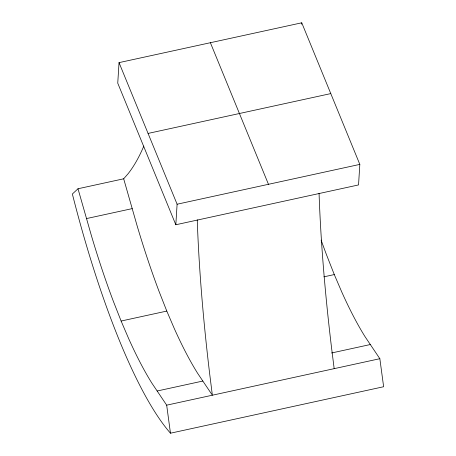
<?xml version="1.0" encoding="UTF-8"?>
<svg xmlns="http://www.w3.org/2000/svg" width="456" height="456" viewBox="0 0 456 456"><rect width="100%" height="100%" fill="white"/><g stroke="black" fill="none" stroke-linecap="round" stroke-linejoin="round"><path stroke-width="0.68" d="M119.033 62.626L117.751 83.163L175.822 224.757L358.541 184.931L359.824 164.394L301.752 22.8L119.033 62.626L177.105 204.22L175.822 224.757M301.661 24.214L301.752 22.8M143.817 146.068A783.505 175.389 77.7 0 1 128.05 173.787L123.679 178.798L77.999 188.755L72.367 194.017A326.838 73.165 77.7 0 0 119.694 341.225L120.053 342.103A326.895 73.177 77.7 0 0 170.464 433.206L383.633 386.734L379.848 358.701L365.096 336.756A294.912 66.017 77.7 0 1 341.886 292.267L334.288 274.569L326.485 254.71A294.827 66 77.7 0 1 321.132 240.095M148.069 133.426L330.788 93.594M86.526 218.572L132.206 208.62M177.105 204.22L359.824 164.394M77.999 188.755L91.422 235.701A294.827 66 77.7 0 0 113.31 301.177L121.114 321.035L166.793 311.077L174.397 328.776A294.912 66.017 77.7 0 0 197.602 373.264L212.359 395.209L209.68 373.892A642.555 143.839 77.7 0 1 197.243 219.815M323.902 276.832L334.288 274.569M157.155 391.003L202.834 381.045M331.569 352.984L370.323 344.536M121.114 321.035L128.717 338.734A294.912 66.017 77.7 0 0 151.922 383.217L166.679 405.167L379.848 358.701M210.393 42.716L268.464 184.309M166.793 311.077L158.99 291.219A294.827 66 77.7 0 1 137.102 225.743L123.679 178.798M170.464 433.2L166.679 405.167M334.168 368.659L331.495 347.341A642.555 143.839 77.7 0 1 319.057 193.264"/></g></svg>
